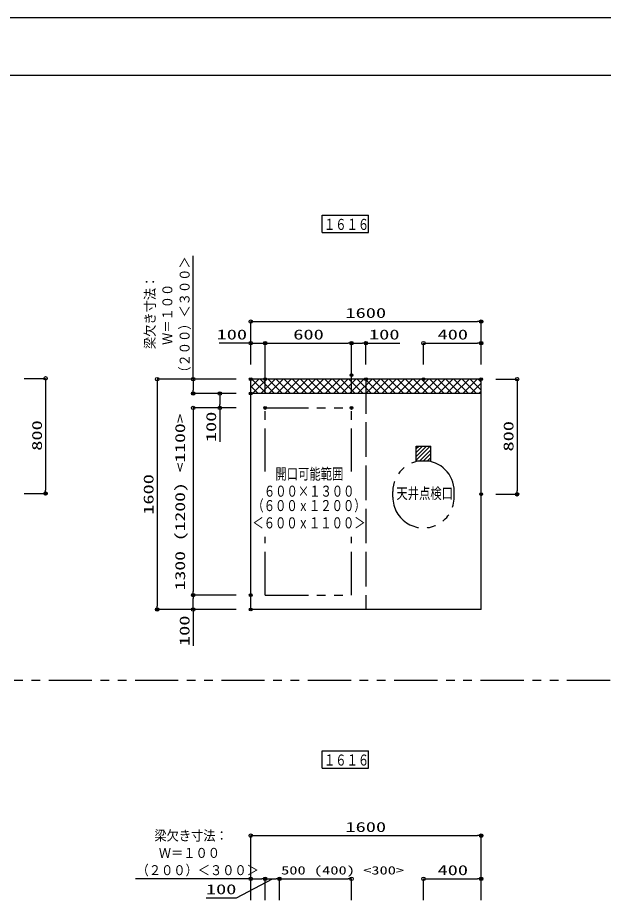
# Model space of a CAD drawing. Units: millimetres on the paper. Extents: x -305 to 305, y -152 to 152.
# Drawn here: x -134.9 to -33.2, y -5.8 to 148.5 of the extents above; entities that cross this region are included whole.
import ezdxf
from ezdxf.enums import TextEntityAlignment as Align

# ---------------------------------------------------------------- set-up
doc = ezdxf.new("R2010")
doc.units = ezdxf.units.MM
doc.header["$PDMODE"] = 32
doc.header["$PDSIZE"] = 0.5
doc.linetypes.add('DASHED', pattern=[7.5, 6, -1.5])
doc.linetypes.add('USER2', pattern=[15, 7.5, -1.5, 1.5, -1.5, 1.5, -1.5])
for name, color, linetype, lineweight in [('0-0_VIEW0004', 7, 'Continuous', 25), ('0-1_0', 7, 'Continuous', 25), ('0-2_DEFPOINTS', 7, 'Continuous', 25), ('0-5_図面枠', 3, 'Continuous', 25)]:
    doc.layers.add(name, color=color, linetype=linetype, lineweight=lineweight)
doc.styles.add('ＭＳ ゴシック', font='')
doc.styles.get('ＭＳ ゴシック').set_extended_font_data('MS Gothic')

# ---------------------------------------------------------------- blocks, each defined once
blk = doc.blocks.new('_ORIGIN')
at = {"layer": '0-1_0'}
blk.add_line((0, 0), (-1, 0), dxfattribs=at)
blk.add_circle((0, 0), 0.5, dxfattribs=at)
blk = doc.blocks.new('X99')
at = {"layer": '0-1_0', "style": 'ＭＳ ゴシック', "width": 0.9}
for s, p in [('梁欠き寸法：', (-230.124, 153.575)), ('Ｗ＝１００', (-229.353, 150.575)), ('（２００）＜３００＞', (-233.21, 147.575))]:
    blk.add_text(s, height=1.73, dxfattribs=at).set_placement(p, align=Align.BOTTOM_LEFT)

msp = doc.modelspace()

# ---------------------------------------------------------------- linework, layer by layer
at = {"layer": '0-0_VIEW0004'}
for p, q in [((-81.985, 111.203), (-81.985, 114.203)), ((-81.985, 114.203), (-73.985, 114.203)), ((-73.985, 111.203), (-73.985, 114.203)), ((-81.985, 111.203), (-73.985, 111.203)), ((-104.403, 85.74), (-104.403, 107.13)), ((-91.906, 83.28), (-91.906, 91.99)), ((-91.306, 91.99), (-77.506, 91.99)), ((-76.906, 83.28), (-76.906, 91.99)), ((-96.946, 85.74), (-110.653, 85.74)), ((-110.653, 85.14), (-110.653, 46.34)), ((-96.946, 85.74), (-104.403, 85.74)), ((-104.403, 85.14), (-104.403, 83.84)), ((-94.406, 45.74), (-94.406, 85.74)), ((-96.946, 83.24), (-104.403, 83.24)), ((-99.782, 82.64), (-99.782, 81.34)), ((-54.406, 83.24), (-94.406, 83.24)), ((-96.946, 80.74), (-104.403, 80.74)), ((-99.782, 80.74), (-99.782, 74.855)), ((-104.403, 80.14), (-104.403, 48.84)), ((-96.946, 48.24), (-104.404, 48.24)), ((-96.946, 48.24), (-104.403, 48.24)), ((-104.404, 46.34), (-104.404, 47.64)), ((-96.946, 45.74), (-110.653, 45.74)), ((-96.946, 45.74), (-104.404, 45.74)), ((-104.404, 45.74), (-104.404, 39.446)), ((-54.406, 45.74), (-94.406, 45.74)), ((-81.985, 18.173), (-81.985, 21.173)), ((-81.985, 21.173), (-73.985, 21.173)), ((-73.985, 18.173), (-73.985, 21.173)), ((-81.985, 18.173), (-73.985, 18.173)), ((-91.906, -4.75), (-91.906, -1.04)), ((-91.306, -1.04), (-90.006, -1.04)), ((-89.406, -4.75), (-89.406, -1.04)), ((-89.406, -4.75), (-89.406, -1.04)), ((-88.806, -1.04), (-77.506, -1.04)), ((-76.906, -4.75), (-76.906, -1.04))]:
    msp.add_line(p, q, dxfattribs=at)
at = {"layer": '0-0_VIEW0004', "linetype": 'DASHED'}
msp.add_line((-74.406, 85.74), (-74.406, 45.74), dxfattribs=at)
at = {"layer": '0-0_VIEW0004', "linetype": 'USER2'}
for p, q in [((-91.906, 80.74), (-76.906, 80.74)), ((-91.906, 69.688), (-91.906, 80.74)), ((-76.906, 69.688), (-76.906, 80.74)), ((-69.744, 65.24), (-69.744, 66.24)), ((-59.069, 65.24), (-59.069, 66.24)), ((-91.906, 48.24), (-91.906, 58.333)), ((-76.906, 48.24), (-76.906, 58.333)), ((-91.906, 48.24), (-76.906, 48.24)), ((103.006, 33.375), (-263.655, 33.375))]:
    msp.add_line(p, q, dxfattribs=at)
at = {"layer": '0-0_VIEW0004', "color": 40}
for p, q in [((-65.656, 71.577), (-65.656, 74.077)), ((-65.656, 74.077), (-63.156, 74.077)), ((-63.156, 71.577), (-63.156, 74.077)), ((-65.656, 71.577), (-63.156, 71.577))]:
    msp.add_line(p, q, dxfattribs=at)
at = {"layer": '0-0_VIEW0004'}
for points in [[(-54.406, 45.74), (-54.406, 85.74), (-94.406, 85.74)], [(-102.139, -4.355), (-96.855, -4.355), (-90.656, -1.04)]]:
    msp.add_lwpolyline(points, dxfattribs=at)
at = {"layer": '0-0_VIEW0004', "linetype": 'USER2'}
for centre, start, end in [((-64.406, 66.24), 0.00002, 179.99996), ((-64.406, 65.24), 179.99996, 0)]:
    msp.add_arc(centre, 5.338, start, end, dxfattribs=at)
at = {"layer": '0-1_0'}
for p, q in [((-94.406, 88.28), (-94.406, 95.74)), ((-93.806, 95.74), (-55.006, 95.74)), ((-54.406, 88.28), (-54.406, 95.74)), ((-94.406, 91.99), (-99.901, 91.99)), ((-94.406, 88.28), (-94.406, 91.99)), ((-94.406, 91.99), (-91.906, 91.99)), ((-91.906, 88.28), (-91.906, 91.99)), ((-76.906, 88.957), (-76.906, 91.99)), ((-76.306, 91.99), (-75.006, 91.99)), ((-64.406, 88.28), (-64.406, 91.99)), ((-63.806, 91.99), (-55.006, 91.99)), ((-54.406, 88.28), (-54.406, 91.99)), ((-133.741, 85.875), (-130.03, 85.875)), ((-130.03, 85.275), (-130.03, 66.475)), ((-94.406, 84.322), (-92.988, 85.74)), ((-94.406, 85.725), (-94.391, 85.74)), ((-91.697, 83.24), (-94.197, 85.74)), ((-94.085, 83.24), (-91.585, 85.74)), ((-90.294, 83.24), (-92.794, 85.74)), ((-92.681, 83.24), (-90.181, 85.74)), ((-88.891, 83.24), (-91.391, 85.74)), ((-91.278, 83.24), (-88.778, 85.74)), ((-87.488, 83.24), (-89.988, 85.74)), ((-89.875, 83.24), (-87.375, 85.74)), ((-86.085, 83.24), (-88.585, 85.74)), ((-88.472, 83.24), (-85.972, 85.74)), ((-84.681, 83.24), (-87.181, 85.74)), ((-87.069, 83.24), (-84.569, 85.74)), ((-83.278, 83.24), (-85.778, 85.74)), ((-85.666, 83.24), (-83.166, 85.74)), ((-81.875, 83.24), (-84.375, 85.74)), ((-84.262, 83.24), (-81.762, 85.74)), ((-80.472, 83.24), (-82.972, 85.74)), ((-82.859, 83.24), (-80.359, 85.74)), ((-79.069, 83.24), (-81.569, 85.74)), ((-81.456, 83.24), (-78.956, 85.74)), ((-77.666, 83.24), (-80.166, 85.74)), ((-80.053, 83.24), (-77.553, 85.74)), ((-76.262, 83.24), (-78.762, 85.74)), ((-78.65, 83.24), (-76.15, 85.74)), ((-74.859, 83.24), (-77.359, 85.74)), ((-77.247, 83.24), (-74.747, 85.74)), ((-73.456, 83.24), (-75.956, 85.74)), ((-75.844, 83.24), (-73.344, 85.74)), ((-72.053, 83.24), (-74.553, 85.74)), ((-74.44, 83.24), (-71.94, 85.74)), ((-70.65, 83.24), (-73.15, 85.74)), ((-73.037, 83.24), (-70.537, 85.74)), ((-69.247, 83.24), (-71.747, 85.74)), ((-71.634, 83.24), (-69.134, 85.74)), ((-67.843, 83.24), (-70.343, 85.74)), ((-70.231, 83.24), (-67.731, 85.74)), ((-66.44, 83.24), (-68.94, 85.74)), ((-68.828, 83.24), (-66.328, 85.74)), ((-65.037, 83.24), (-67.537, 85.74)), ((-67.425, 83.24), (-64.925, 85.74)), ((-63.634, 83.24), (-66.134, 85.74)), ((-66.021, 83.24), (-63.521, 85.74)), ((-62.231, 83.24), (-64.731, 85.74)), ((-64.618, 83.24), (-62.118, 85.74)), ((-60.828, 83.24), (-63.328, 85.74)), ((-63.215, 83.24), (-60.715, 85.74)), ((-59.424, 83.24), (-61.924, 85.74)), ((-61.812, 83.24), (-59.312, 85.74)), ((-58.021, 83.24), (-60.521, 85.74)), ((-60.409, 83.24), (-57.909, 85.74)), ((-56.618, 83.24), (-59.118, 85.74)), ((-59.006, 83.24), (-56.506, 85.74)), ((-55.215, 83.24), (-57.715, 85.74)), ((-57.602, 83.24), (-55.102, 85.74)), ((-54.406, 83.834), (-56.312, 85.74)), ((-56.199, 83.24), (-54.406, 85.033)), ((-54.406, 85.237), (-54.909, 85.74)), ((-51.866, 85.74), (-48.155, 85.74)), ((-48.155, 85.14), (-48.155, 66.34)), ((-93.1, 83.24), (-94.406, 84.546)), ((-54.796, 83.24), (-54.406, 83.63)), ((-133.741, 65.875), (-130.03, 65.875)), ((-51.866, 65.74), (-48.155, 65.74)), ((-94.406, -4.75), (-94.406, 6.46)), ((-93.806, 6.46), (-55.006, 6.46)), ((-54.406, -4.75), (-54.406, 6.46)), ((-94.406, -1.04), (-114.42, -1.04)), ((-94.406, -4.75), (-94.406, -1.04)), ((-93.806, -1.04), (-92.506, -1.04)), ((-91.906, -4.75), (-91.906, -1.04)), ((-64.406, -4.75), (-64.406, -1.04)), ((-63.806, -1.04), (-55.006, -1.04)), ((-54.406, -4.75), (-54.406, -1.04))]:
    msp.add_line(p, q, dxfattribs=at)
at = {"layer": '0-1_0', "color": 40}
for p, q in [((-65.656, 71.65), (-63.228, 74.077)), ((-65.656, 72.323), (-63.902, 74.077)), ((-65.656, 72.997), (-64.575, 74.077)), ((-65.656, 73.67), (-65.249, 74.077)), ((-65.055, 71.577), (-63.156, 73.476)), ((-64.381, 71.577), (-63.156, 72.803)), ((-63.708, 71.577), (-63.156, 72.129))]:
    msp.add_line(p, q, dxfattribs=at)
at = {"layer": '0-1_0'}
msp.add_lwpolyline([(-74.406, 88.28), (-74.406, 91.99), (-68.535, 91.99)], dxfattribs=at)
for centre in [(-94.406, 91.99), (-91.906, 91.99)]:
    msp.add_circle(centre, 0.3, dxfattribs=at)
at = {"layer": '0-2_DEFPOINTS'}
msp.add_line((118.983, 148.502), (-301.017, 148.502), dxfattribs=at)
for p in [(-54.406, 95.74), (-91.906, 91.99), (-76.906, 91.99), (-74.406, 91.99), (-54.406, 91.99), (-76.906, 86.417), (-94.406, 85.74), (-91.906, 85.74), (-74.406, 85.74), (-64.406, 85.74), (-54.406, 85.74), (-54.406, 85.74), (-104.403, 83.24), (-94.406, 83.24), (-91.906, 80.74), (-91.906, 80.74), (-76.906, 80.74), (-130.031, 65.875), (-54.406, 65.74), (-48.156, 65.74), (-104.404, 48.24), (-104.403, 48.24), (-94.406, 48.24), (-110.653, 45.74), (-94.406, 45.74), (-54.406, 6.46), (-91.906, -1.04), (-89.406, -1.04), (-54.406, -1.04)]:
    msp.add_point(p, dxfattribs=at)
at = {"layer": '0-5_図面枠'}
msp.add_lwpolyline([(-291.017, -138.498), (108.983, -138.498), (108.983, 138.502), (-291.017, 138.502)], close=True, dxfattribs=at)

# ---------------------------------------------------------------- block references
at = {"layer": '0-0_VIEW0004', "xscale": 0.6, "yscale": 0.6}
for p, rotation in [((-91.906, 91.99), 180), ((-110.653, 85.74), 90), ((-104.403, 85.74), 90), ((-104.403, 83.24), 270), ((-99.782, 83.24), 90), ((-104.403, 80.74), 90), ((-99.782, 80.74), 270), ((-104.404, 48.24), 90), ((-104.403, 48.24), 270), ((-110.653, 45.74), 270), ((-104.404, 45.74), 270), ((-91.906, -1.04), 180), ((-89.406, -1.04), 180)]:
    msp.add_blockref('_ORIGIN', p, dxfattribs=dict(at, rotation=rotation))
for p in [(-76.906, 91.99), (-89.406, -1.04), (-76.906, -1.04)]:
    msp.add_blockref('_ORIGIN', p, dxfattribs=at)
at = {"layer": '0-1_0', "xscale": 0.6, "yscale": 0.6}
for p, rotation in [((-94.406, 95.74), 180), ((-76.906, 91.99), 180), ((-64.406, 91.99), 180), ((-130.03, 85.875), 90), ((-48.155, 85.74), 90), ((-130.03, 65.875), 270), ((-48.155, 65.74), 270), ((-94.406, 6.46), 180), ((-94.406, -1.04), 180), ((-64.406, -1.04), 180)]:
    msp.add_blockref('_ORIGIN', p, dxfattribs=dict(at, rotation=rotation))
for p in [(-54.406, 95.74), (-74.406, 91.99), (-54.406, 91.99), (-54.406, 6.46), (-91.906, -1.04), (-54.406, -1.04)]:
    msp.add_blockref('_ORIGIN', p, dxfattribs=at)
at = {"layer": '0-1_0'}
msp.add_blockref('X99', (118.983, -148.498), dxfattribs=at)

# ---------------------------------------------------------------- texts
at = {"layer": '0-0_VIEW0004', "style": 'ＭＳ ゴシック'}
for s, height, width, p in [('１６１６', 1.921, 0.75, (-81.7, 111.083)), ('600', 1.73, 1.5, (-87.02, 92.107)), ('開口可能範囲', 1.921, 0.75, (-90.121, 67.744)), ('６００×１３００', 1.921, 0.75, (-92.121, 64.746)), ('天井点検口', 1.921, 0.75, (-69.121, 64.37)), ('（６００ｘ１２００）', 1.921, 0.75, (-94.121, 62.245)), ('＜６００ｘ１１００＞', 1.921, 0.75, (-94.121, 59.245)), ('１６１６', 1.921, 0.75, (-81.7, 18.053)), ('100', 1.73, 1.5, (-102.197, -4.238))]:
    msp.add_text(s, height=height, dxfattribs=dict(at, width=width)).set_placement(p, align=Align.BOTTOM_LEFT)
for s, width, p in [('（２００）＜３００＞', 0.9, (-104.502, 85.823)), ('梁欠き寸法：', 0.9, (-110.52, 90.96)), ('Ｗ＝１００', 0.9, (-107.502, 91.684)), ('1300 (1200) <1100>', 1.45, (-105.289, 49.062)), ('100', 1.5, (-99.899, 74.798)), ('1600', 1.5, (-110.77, 62.184)), ('100', 1.5, (-104.521, 39.388))]:
    msp.add_text(s, height=1.73, rotation=90, dxfattribs=dict(at, width=width)).set_placement(p, align=Align.BOTTOM_LEFT)
at = {"layer": '0-1_0', "style": 'ＭＳ ゴシック'}
for s, height, width, p in [('1600', 1.73, 1.5, (-77.962, 95.857)), ('100', 1.73, 1.5, (-100.342, 92.107)), ('100', 1.73, 1.5, (-73.87, 92.107)), ('400', 1.73, 1.5, (-61.976, 92.107)), ('1600', 1.73, 1.5, (-77.962, 6.577)), ('500 (400) <300>', 1.444, 1.45, (-89.137, -0.724)), ('400', 1.73, 1.5, (-61.976, -0.923))]:
    msp.add_text(s, height=height, dxfattribs=dict(at, width=width)).set_placement(p, align=Align.BOTTOM_LEFT)
at = {"layer": '0-1_0', "style": 'ＭＳ ゴシック', "width": 1.5}
for p in [(-130.147, 73.304), (-48.272, 73.17)]:
    msp.add_text('800', height=1.73, rotation=90, dxfattribs=at).set_placement(p, align=Align.BOTTOM_LEFT)

doc.saveas('drawing.dxf')
